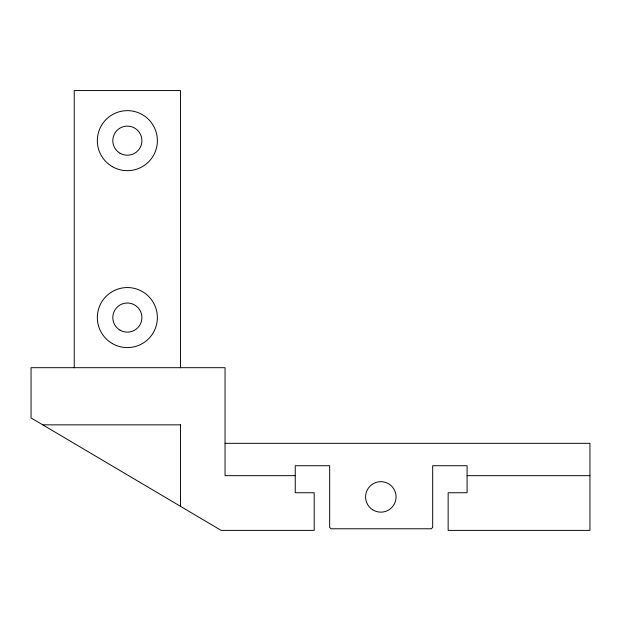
<?xml version="1.0" encoding="UTF-8"?>
<svg xmlns="http://www.w3.org/2000/svg" width="621" height="621" viewBox="0 0 621 621"><rect width="100%" height="100%" fill="white"/><g stroke="black" fill="none" stroke-linecap="round" stroke-linejoin="round"><path stroke-width="0.93" d="M42.764 424.849L180.556 424.849M225.05 443.324L589.95 443.324L589.95 530.388L448.145 530.388L448.145 492.748L467.085 492.748L467.085 465.727L432.674 465.727L432.674 527.415L431.308 528.774L331.032 528.774L329.666 527.415L329.666 465.727L295.254 465.727L295.254 492.748L314.195 492.748L314.195 530.388L221.146 530.388L31.05 417.917L31.05 367.686L225.05 367.686L225.05 475.655L295.254 475.655M467.085 475.655L589.95 475.655M180.478 367.803L180.478 90.55L74.241 90.55L74.241 367.803M180.478 424.849L180.478 506.325M112.347 166.661A30.025 30.025 0 0 0 157.377 140.664A30.025 30.025 0 0 0 112.347 114.66A30.025 30.025 0 0 0 112.347 166.661M112.347 343.568A30.025 30.025 0 0 0 157.377 317.572A30.025 30.025 0 0 0 112.347 291.567A30.025 30.025 0 0 0 112.347 343.568M120.078 330.17A14.547 14.547 0 0 0 141.906 317.572A14.547 14.547 0 0 0 120.078 304.973A14.547 14.547 0 0 0 120.078 330.17M120.078 153.263A14.547 14.547 0 0 0 141.906 140.664A14.547 14.547 0 0 0 120.078 128.066A14.547 14.547 0 0 0 120.078 153.263M372.685 509.794A15.246 15.246 0 0 0 396.058 497.522A15.246 15.246 0 0 0 373.749 483.41A15.246 15.246 0 0 0 372.685 509.794"/></g></svg>
